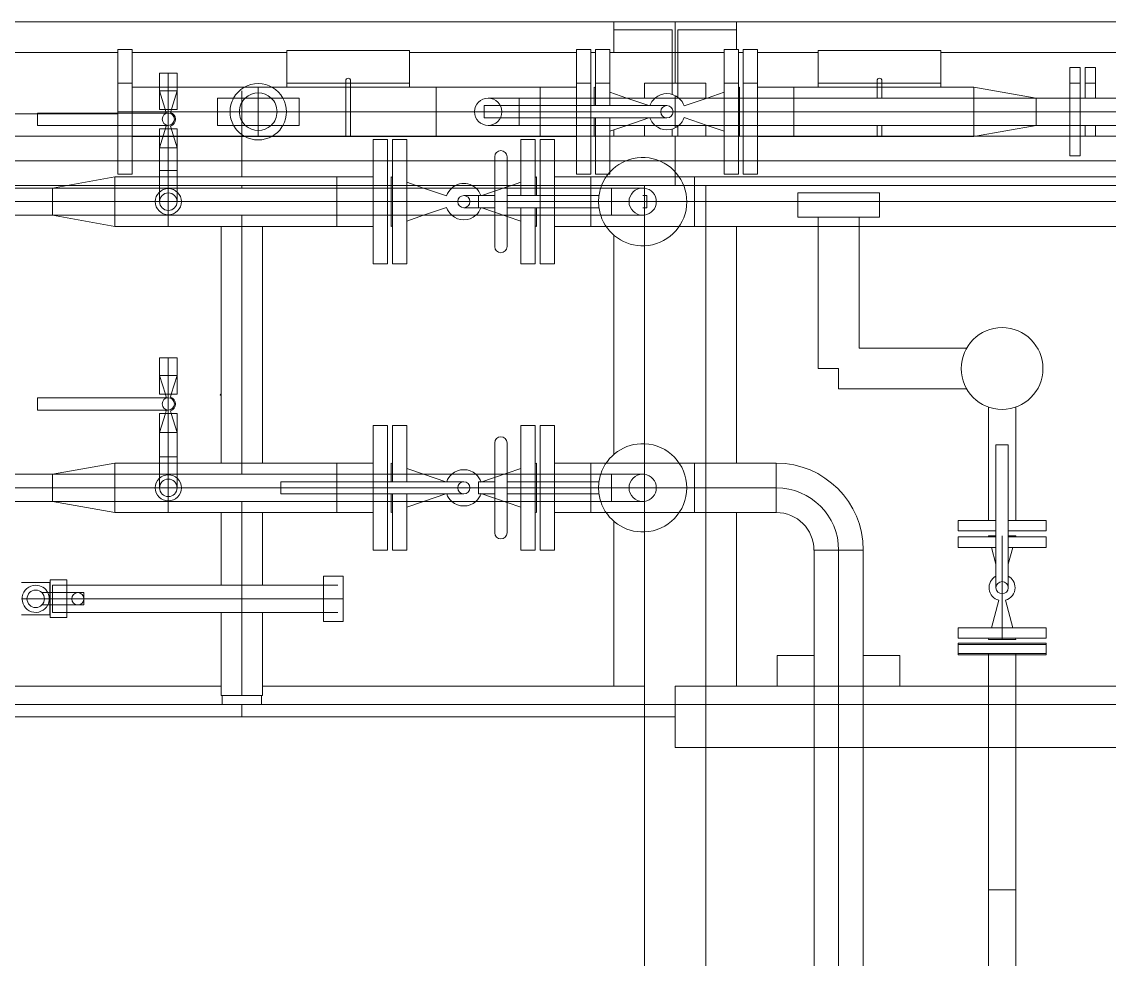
# Model space of a CAD drawing. Header units: inches. Extents: x -1128 to 651, y 96 to 845.
# Drawn here: x -1028.335 to -1027.134, y 728.717 to 729.751 of the extents above; entities that cross this region are included whole.
import ezdxf

# ---------------------------------------------------------------- set-up
doc = ezdxf.new("R2010")
doc.units = ezdxf.units.IN
doc.header["$MEASUREMENT"] = 0
doc.layers.add('EQUIPMENT LAYOUT-EMBED 1_DWG$0$Default', color=7, linetype='Continuous')
doc.layers.add('EQUIPMENT LAYOUT-EMBED 1_DWG$0$DwgTemplate', color=7, linetype='Continuous')
doc.layers.add('Layout', color=6, linetype='Continuous', lineweight=18)

# ---------------------------------------------------------------- blocks, each defined once
blk = doc.blocks.new('A$C55974CAD')
at = {"layer": 'EQUIPMENT LAYOUT-EMBED 1_DWG$0$Default', "color": 7, "lineweight": 0}
for p, q in [((56.0257, 3.546), (56.0257, 3.6539)), ((56.0257, 3.6539), (56.0385, 3.6539)), ((56.0272, 3.6), (56.0272, 3.6539)), ((56.04, 3.6539), (56.0385, 3.6539)), ((56.0385, 3.546), (56.0385, 3.6539)), ((56.04, 3.6), (56.04, 3.6539)), ((55.7385, 3.6167), (55.6, 3.6167)), ((55.7385, 3.5833), (55.7385, 3.6167)), ((55.7385, 3.6167), (55.8553, 3.6167)), ((55.8553, 3.6167), (55.9125, 3.6167)), ((55.9125, 3.6167), (55.9875, 3.6167)), ((55.9875, 3.6167), (56.0257, 3.6167)), ((56.0272, 3.6167), (56.0257, 3.6167)), ((56.0272, 3.546), (56.0272, 3.6)), ((56.04, 3.546), (56.04, 3.6)), ((55.7385, 3.5833), (55.6, 3.5833)), ((55.7385, 3.5833), (55.8553, 3.5833)), ((55.8553, 3.5833), (55.9125, 3.5833)), ((55.9125, 3.5833), (55.9875, 3.5833)), ((55.9875, 3.5833), (56.0257, 3.5833)), ((56.0272, 3.5833), (56.0257, 3.5833)), ((56.0257, 3.546), (56.0385, 3.546)), ((56.04, 3.546), (56.0385, 3.546))]:
    blk.add_line(p, q, dxfattribs=at)
at = {"layer": 'EQUIPMENT LAYOUT-EMBED 1_DWG$0$DwgTemplate', "color": 54, "lineweight": 0}
blk.add_line((56.8, 1.5), (56.8, 6.7), dxfattribs=at)
at = {"layer": 'EQUIPMENT LAYOUT-EMBED 1_DWG$0$DwgTemplate', "color": 1, "lineweight": 0}
for p, q in [((56.7625, 6.6158), (56.7625, 4.6819)), ((56.6875, 4.6819), (56.6875, 5.176)), ((55.9875, 5.1625), (55.9875, 4.5554)), ((56.7625, 4.6644), (56.7625, 4.475)), ((55.965, 4.554), (55.976, 4.554)), ((55.965, 4.506), (55.976, 4.506)), ((55.9875, 4.5046), (55.9875, 4.0375)), ((56.7625, 4.325), (56.7625, 4.1208)), ((56.7625, 4.1033), (56.7625, 4.0973)), ((55.9875, 4.075), (56.1892, 4.075)), ((56.2708, 4.075), (56.5392, 4.075)), ((56.6602, 4.075), (56.6679, 4.075)), ((56.7625, 4.0798), (56.7625, 3.9401)), ((56.7625, 4.075), (56.79, 4.075)), ((56.8, 4.075), (56.79, 4.075)), ((56.79, 4.075), (56.79, 4.0035)), ((54.375, 4.0375), (56.5998, 4.0375)), ((56.6602, 4.0375), (56.6733, 4.0375)), ((56.7067, 4.0375), (56.725, 4.0375)), ((56.725, 4.0375), (56.725, 3.9625)), ((55.9125, 4), (55.9875, 4)), ((55.9125, 4), (55.9125, 2.9821)), ((55.9875, 4), (55.9875, 2.9821)), ((56.6687, 4.0035), (56.6602, 4.0035)), ((56.6723, 3.9965), (56.6602, 3.9965)), ((56.79, 3.9965), (56.7077, 3.9965)), ((56.79, 4.0035), (56.7112, 4.0035)), ((56.79, 3.925), (56.79, 3.9965)), ((54.375, 3.9625), (56.5998, 3.9625)), ((56.6602, 3.9625), (56.6733, 3.9625)), ((56.7067, 3.9625), (56.725, 3.9625)), ((55.9875, 3.925), (56.1998, 3.925)), ((56.2602, 3.925), (56.5498, 3.925)), ((56.7662, 3.925), (56.79, 3.925)), ((56.79, 3.925), (56.8, 3.925)), ((56.7625, 3.9226), (56.7625, 3.9166)), ((56.7625, 3.8991), (56.7625, 3.825)), ((56.7625, 3.675), (56.7625, 3.027))]:
    blk.add_line(p, q, dxfattribs=at)
at = {"layer": 'EQUIPMENT LAYOUT-EMBED 1_DWG$0$DwgTemplate', "color": 7, "lineweight": 0}
for p, q in [((56.5998, 5.7738), (56.5998, 3.0155)), ((56.63, 3.0155), (56.63, 5.7738)), ((56.6602, 5.7738), (56.6602, 3.0155)), ((56.2133, 5.1625), (56.2133, 4.0778)), ((56.23, 4.0778), (56.23, 5.1625)), ((56.2467, 5.1625), (56.2467, 4.0778)), ((56.5633, 5.1625), (56.5633, 4.0778)), ((56.58, 4.0778), (56.58, 5.1625)), ((56.5967, 5.1625), (56.5967, 4.0778)), ((56.0745, 4.7648), (56.0745, 4.7997)), ((56.0943, 4.7997), (56.0943, 4.7929)), ((56.0943, 4.7929), (56.0943, 4.7648)), ((56.1141, 4.7648), (56.1141, 4.7997)), ((56.3251, 4.78), (56.3326, 4.78)), ((56.3251, 4.78), (56.3251, 4.62)), ((56.3326, 4.78), (56.3401, 4.78)), ((56.3401, 4.78), (56.3401, 4.62)), ((56.6733, 4.78), (56.6808, 4.78)), ((56.6733, 4.78), (56.6733, 4.6819)), ((56.6808, 4.78), (56.6875, 4.78)), ((56.6875, 4.78), (56.6883, 4.78)), ((56.6883, 4.78), (56.6883, 4.62)), ((56.0713, 4.7647), (56.0868, 4.7647)), ((56.0713, 4.7647), (56.0713, 4.7441)), ((56.0868, 4.7648), (56.0745, 4.7648)), ((56.0868, 4.7232), (56.0868, 4.7746)), ((56.0943, 4.7648), (56.0868, 4.7648)), ((56.0868, 4.7647), (56.0943, 4.7647)), ((56.0943, 4.7647), (56.0943, 4.7648)), ((56.1018, 4.7648), (56.0943, 4.7648)), ((56.0943, 4.7441), (56.0943, 4.7647)), ((56.0943, 4.7647), (56.1018, 4.7647)), ((56.1018, 4.7232), (56.1018, 4.7746)), ((56.1141, 4.7648), (56.1018, 4.7648)), ((56.1018, 4.7647), (56.1173, 4.7647)), ((56.1173, 4.7647), (56.1173, 4.7441)), ((56.0776, 4.7616), (56.111, 4.7616)), ((56.0776, 4.7441), (56.0776, 4.7616)), ((56.0943, 4.7616), (56.0943, 4.7232)), ((56.111, 4.7441), (56.111, 4.7616)), ((56.1998, 4.6855), (56.2133, 4.7617)), ((56.2133, 4.7617), (56.23, 4.7617)), ((56.23, 4.7617), (56.2133, 4.7617)), ((56.23, 4.7617), (56.2467, 4.7617)), ((56.2467, 4.7617), (56.23, 4.7617)), ((56.2467, 4.7617), (56.2602, 4.6855)), ((56.5498, 4.6855), (56.5633, 4.7617)), ((56.58, 4.7617), (56.5633, 4.7617)), ((56.5633, 4.7617), (56.58, 4.7617)), ((56.5967, 4.7617), (56.58, 4.7617)), ((56.58, 4.7617), (56.5967, 4.7617)), ((56.5967, 4.7617), (56.5998, 4.7439)), ((56.0713, 4.7441), (56.0868, 4.7441)), ((56.0776, 4.43), (56.0776, 4.7441)), ((56.0868, 4.7441), (56.0943, 4.7441)), ((56.0943, 4.7441), (56.1018, 4.7441)), ((56.1018, 4.7441), (56.1173, 4.7441)), ((56.111, 4.43), (56.111, 4.7441)), ((56.5998, 4.7439), (56.6102, 4.6855)), ((56.0943, 4.7232), (56.0868, 4.7232)), ((56.1018, 4.7232), (56.0943, 4.7232)), ((56.0943, 4.7232), (56.0943, 4.43)), ((56.1998, 4.6855), (56.2133, 4.6855)), ((56.2133, 4.6855), (56.1998, 4.6855)), ((56.1998, 4.6855), (56.1998, 4.62)), ((56.2133, 4.6855), (56.23, 4.6855)), ((56.2467, 4.6855), (56.2133, 4.6855)), ((56.23, 4.6855), (56.2467, 4.6855)), ((56.2467, 4.6855), (56.2602, 4.6855)), ((56.2602, 4.6855), (56.2467, 4.6855)), ((56.2602, 4.6855), (56.2602, 4.62)), ((56.5498, 4.6855), (56.5633, 4.6855)), ((56.5498, 4.6855), (56.5633, 4.6855)), ((56.5498, 4.62), (56.5498, 4.6855)), ((56.5633, 4.6855), (56.58, 4.6855)), ((56.5633, 4.6855), (56.5967, 4.6855)), ((56.58, 4.6855), (56.5967, 4.6855)), ((56.5967, 4.6855), (56.5998, 4.6855)), ((56.5967, 4.6855), (56.5998, 4.6855)), ((56.5998, 4.6855), (56.6102, 4.6855)), ((56.5998, 4.6855), (56.6102, 4.6855)), ((56.6102, 4.62), (56.6102, 4.6855)), ((56.6602, 4.6819), (56.6138, 4.6819)), ((56.6138, 4.6644), (56.6138, 4.6819)), ((56.69, 4.6819), (56.6602, 4.6819)), ((56.6733, 4.6819), (56.6733, 4.62)), ((56.69, 4.6819), (56.69, 4.62)), ((56.7662, 4.6819), (56.69, 4.6819)), ((56.7662, 4.6644), (56.7662, 4.6819)), ((56.6602, 4.6644), (56.6138, 4.6644)), ((56.6598, 4.62), (56.6598, 4.6644)), ((56.69, 4.6644), (56.6602, 4.6644)), ((56.7662, 4.6644), (56.69, 4.6644)), ((56.7202, 4.62), (56.7202, 4.6644)), ((56.2602, 4.6306), (56.23, 4.6306)), ((56.2681, 4.6306), (56.2602, 4.6306)), ((56.2681, 4.6306), (56.2681, 4.62)), ((56.2681, 4.6093), (56.2681, 4.6306)), ((56.3208, 4.6306), (56.2681, 4.6306)), ((56.2978, 4.6306), (56.2978, 4.6093)), ((56.3208, 4.6236), (56.2978, 4.6306)), ((56.3208, 4.6093), (56.3208, 4.6306)), ((56.3444, 4.6236), (56.3674, 4.6306)), ((56.3444, 4.6306), (56.3444, 4.62)), ((56.3889, 4.6306), (56.3444, 4.6306)), ((56.3674, 4.62), (56.3674, 4.6306)), ((56.3889, 4.6306), (56.3889, 4.62)), ((56.6181, 4.6306), (56.58, 4.6306)), ((56.6181, 4.6306), (56.6181, 4.62)), ((56.6181, 4.6093), (56.6181, 4.6306)), ((56.669, 4.6306), (56.6181, 4.6306)), ((56.646, 4.6306), (56.646, 4.6093)), ((56.6725, 4.6225), (56.646, 4.6306)), ((56.669, 4.6093), (56.669, 4.6306)), ((56.6891, 4.6225), (56.7156, 4.6306)), ((56.6926, 4.6306), (56.6926, 4.62)), ((56.7371, 4.6306), (56.6926, 4.6306)), ((56.7156, 4.62), (56.7156, 4.6306)), ((56.7371, 4.6306), (56.7371, 4.62)), ((56.2133, 4.62), (56.1998, 4.62)), ((56.2133, 4.62), (56.1998, 4.62)), ((56.1998, 4.62), (56.1998, 4.4138)), ((56.2467, 4.62), (56.2133, 4.62)), ((56.2467, 4.62), (56.2133, 4.62)), ((56.23, 4.62), (56.2602, 4.62)), ((56.2602, 4.62), (56.2467, 4.62)), ((56.2602, 4.62), (56.2467, 4.62)), ((56.2602, 4.62), (56.2681, 4.62)), ((56.2602, 4.62), (56.2602, 4.4138)), ((56.2681, 4.62), (56.2681, 4.62)), ((56.2681, 4.62), (56.2681, 4.62)), ((56.2681, 4.62), (56.2681, 4.6093)), ((56.2681, 4.62), (56.2978, 4.62)), ((56.2978, 4.62), (56.3208, 4.62)), ((56.3243, 4.6225), (56.3208, 4.6236)), ((56.3208, 4.62), (56.3444, 4.62)), ((56.3243, 4.6174), (56.3208, 4.6164)), ((56.3409, 4.6225), (56.3444, 4.6236)), ((56.3409, 4.6174), (56.3444, 4.6164)), ((56.3674, 4.62), (56.3444, 4.62)), ((56.3444, 4.62), (56.3444, 4.62)), ((56.3444, 4.62), (56.3444, 4.62)), ((56.3444, 4.62), (56.3444, 4.6093)), ((56.3674, 4.6093), (56.3674, 4.62)), ((56.3889, 4.62), (56.3674, 4.62)), ((56.3889, 4.62), (56.3889, 4.6093)), ((56.5498, 4.62), (56.6102, 4.62)), ((56.5498, 4.4138), (56.5498, 4.62)), ((56.58, 4.62), (56.6181, 4.62)), ((56.6102, 4.4138), (56.6102, 4.62)), ((56.6181, 4.62), (56.6181, 4.62)), ((56.6181, 4.62), (56.6181, 4.62)), ((56.6181, 4.62), (56.6181, 4.6093)), ((56.6181, 4.62), (56.6598, 4.62)), ((56.6725, 4.6174), (56.646, 4.6093)), ((56.6602, 4.62), (56.6598, 4.62)), ((56.6598, 4.62), (56.6598, 4.51)), ((56.6602, 4.62), (56.6598, 4.62)), ((56.7202, 4.62), (56.6602, 4.62)), ((56.69, 4.62), (56.6602, 4.62)), ((56.6891, 4.6174), (56.7156, 4.6093)), ((56.69, 4.56), (56.69, 4.62)), ((56.7202, 4.62), (56.69, 4.62)), ((56.6926, 4.62), (56.6926, 4.6093)), ((56.7156, 4.6093), (56.7156, 4.62)), ((56.7202, 4.62), (56.7202, 4.5267)), ((56.7371, 4.62), (56.7202, 4.62)), ((56.7371, 4.62), (56.7371, 4.6093)), ((56.23, 4.6093), (56.2602, 4.6093)), ((56.2602, 4.6093), (56.2681, 4.6093)), ((56.3208, 4.6093), (56.2681, 4.6093)), ((56.3208, 4.6164), (56.2978, 4.6093)), ((56.3444, 4.6164), (56.3674, 4.6093)), ((56.3889, 4.6093), (56.3444, 4.6093)), ((56.58, 4.6093), (56.6181, 4.6093)), ((56.669, 4.6093), (56.6181, 4.6093)), ((56.7371, 4.6093), (56.6926, 4.6093)), ((56.69, 4.51), (56.69, 4.56)), ((56.7202, 4.5267), (56.7202, 4.51)), ((56.7202, 4.51), (56.6598, 4.51)), ((56.6598, 4.51), (56.6598, 4.2923)), ((56.69, 4.51), (56.69, 4.51)), ((56.69, 4.51), (56.69, 4.51)), ((56.69, 4.46), (56.69, 4.51)), ((56.7202, 4.51), (56.7202, 4.4933)), ((56.7202, 4.4933), (56.7202, 4.403)), ((56.2225, 4.4823), (56.23, 4.4823)), ((56.2225, 4.4823), (56.2225, 4.2585)), ((56.23, 4.4823), (56.2375, 4.4823)), ((56.2375, 4.4823), (56.2375, 4.2585)), ((56.69, 4.403), (56.69, 4.46)), ((56.0943, 4.43), (56.0665, 4.43)), ((56.0665, 4.4062), (56.0665, 4.43)), ((56.0776, 4.4126), (56.0776, 4.43)), ((56.0943, 4.43), (56.0943, 4.4126)), ((56.0943, 4.43), (56.0943, 4.4126)), ((56.1221, 4.43), (56.0943, 4.43)), ((56.111, 4.4126), (56.111, 4.43)), ((56.1221, 4.4062), (56.1221, 4.43)), ((56.0943, 4.4062), (56.0665, 4.4062)), ((56.0943, 4.4126), (56.0943, 4.4062)), ((56.1221, 4.4062), (56.0943, 4.4062)), ((56.1998, 4.4138), (56.2133, 4.4138)), ((56.1998, 4.4138), (56.1998, 4.3694)), ((56.2133, 4.4138), (56.1998, 4.4138)), ((56.2133, 4.4138), (56.23, 4.4138)), ((56.2467, 4.4138), (56.2133, 4.4138)), ((56.23, 4.4138), (56.2467, 4.4138)), ((56.2467, 4.4138), (56.2602, 4.4138)), ((56.2602, 4.4138), (56.2467, 4.4138)), ((56.2602, 4.4138), (56.2602, 4.3694)), ((56.5498, 4.4138), (56.5633, 4.4138)), ((56.5498, 4.4138), (56.5498, 4.3694)), ((56.5498, 4.4138), (56.5633, 4.4138)), ((56.5633, 4.4138), (56.58, 4.4138)), ((56.5633, 4.4138), (56.5967, 4.4138)), ((56.58, 4.4138), (56.5967, 4.4138)), ((56.5967, 4.4138), (56.5998, 4.4138)), ((56.5967, 4.4138), (56.5998, 4.4138)), ((56.5998, 4.4138), (56.6102, 4.4138)), ((56.5998, 4.4138), (56.6102, 4.4138)), ((56.6102, 4.4138), (56.6102, 4.3694)), ((56.69, 4.397), (56.69, 4.403)), ((56.69, 4.2923), (56.69, 4.397)), ((56.7202, 4.403), (56.7202, 4.397)), ((56.7202, 4.397), (56.7202, 4.2923)), ((56.1538, 4.3694), (56.2133, 4.3694)), ((56.1538, 4.3694), (56.1538, 4.3518)), ((56.2133, 4.3694), (56.23, 4.3694)), ((56.23, 4.3694), (56.2467, 4.3694)), ((56.2467, 4.3694), (56.3062, 4.3694)), ((56.3062, 4.3694), (56.3062, 4.3518)), ((56.5038, 4.3694), (56.5633, 4.3694)), ((56.5038, 4.3694), (56.5038, 4.3518)), ((56.5633, 4.3694), (56.58, 4.3694)), ((56.58, 4.3694), (56.5967, 4.3694)), ((56.5967, 4.3694), (56.5998, 4.3694)), ((56.5998, 4.3694), (56.6562, 4.3694)), ((56.6562, 4.3694), (56.6562, 4.3518)), ((56.1538, 4.3518), (56.2133, 4.3518)), ((56.2133, 4.3518), (56.23, 4.3518)), ((56.23, 4.3518), (56.2467, 4.3518)), ((56.2467, 4.3518), (56.3062, 4.3518)), ((56.5038, 4.3518), (56.5633, 4.3518)), ((56.5633, 4.3518), (56.58, 4.3518)), ((56.58, 4.3518), (56.5967, 4.3518)), ((56.5967, 4.3518), (56.5998, 4.3518)), ((56.5998, 4.3518), (56.6562, 4.3518)), ((56.2133, 4.3459), (56.1538, 4.3459)), ((56.1538, 4.3284), (56.1538, 4.3459)), ((56.2133, 4.3474), (56.1998, 4.3474)), ((56.2004, 4.3459), (56.1998, 4.3474)), ((56.2225, 4.3474), (56.2133, 4.3474)), ((56.2225, 4.3459), (56.2133, 4.3459)), ((56.2467, 4.3474), (56.2375, 4.3474)), ((56.2467, 4.3459), (56.2375, 4.3459)), ((56.2602, 4.3474), (56.2467, 4.3474)), ((56.3062, 4.3459), (56.2467, 4.3459)), ((56.2596, 4.3459), (56.2602, 4.3474)), ((56.3062, 4.3284), (56.3062, 4.3459)), ((56.5633, 4.3459), (56.5038, 4.3459)), ((56.5038, 4.3284), (56.5038, 4.3459)), ((56.5633, 4.3474), (56.5498, 4.3474)), ((56.5504, 4.3459), (56.5498, 4.3474)), ((56.5967, 4.3474), (56.5633, 4.3474)), ((56.58, 4.3459), (56.5633, 4.3459)), ((56.5967, 4.3459), (56.58, 4.3459)), ((56.5998, 4.3474), (56.5967, 4.3474)), ((56.5998, 4.3459), (56.5967, 4.3459)), ((56.6102, 4.3474), (56.5998, 4.3474)), ((56.6562, 4.3459), (56.5998, 4.3459)), ((56.6096, 4.3459), (56.6102, 4.3474)), ((56.6562, 4.3284), (56.6562, 4.3459)), ((56.2133, 4.3284), (56.1538, 4.3284)), ((56.2133, 4.3077), (56.2063, 4.3284)), ((56.2225, 4.3284), (56.2133, 4.3284)), ((56.2467, 4.3284), (56.2375, 4.3284)), ((56.3062, 4.3284), (56.2467, 4.3284)), ((56.2467, 4.3077), (56.2537, 4.3284)), ((56.5633, 4.3284), (56.5038, 4.3284)), ((56.5633, 4.3077), (56.5563, 4.3284)), ((56.58, 4.3284), (56.5633, 4.3284)), ((56.5967, 4.3284), (56.58, 4.3284)), ((56.5998, 4.3284), (56.5967, 4.3284)), ((56.6562, 4.3284), (56.5998, 4.3284)), ((56.5998, 4.317), (56.6037, 4.3284)), ((56.5967, 4.3077), (56.5998, 4.317)), ((56.2225, 4.2806), (56.2133, 4.3077)), ((56.2375, 4.2806), (56.2467, 4.3077)), ((56.5729, 4.2795), (56.5633, 4.3077)), ((56.5871, 4.2795), (56.5967, 4.3077)), ((56.6598, 4.2923), (56.6602, 4.2923)), ((56.6598, 4.2923), (56.6598, 4.1653)), ((56.6602, 4.2923), (56.6598, 4.2923)), ((56.6602, 4.2923), (56.69, 4.2923)), ((56.7202, 4.2923), (56.6602, 4.2923)), ((56.69, 4.2923), (56.69, 4.2923)), ((56.69, 4.2455), (56.69, 4.2923)), ((56.69, 4.2923), (56.69, 4.2923)), ((56.69, 4.2923), (56.7202, 4.2923)), ((56.7202, 4.2923), (56.7202, 4.1653)), ((56.5725, 4.2407), (56.5725, 4.2585)), ((56.5875, 4.2407), (56.5875, 4.2585)), ((56.69, 4.2288), (56.69, 4.2455)), ((56.2229, 4.2375), (56.212, 4.2056)), ((56.2225, 4.2407), (56.23, 4.2407)), ((56.2225, 4.2407), (56.2225, 4.2206)), ((56.23, 4.2407), (56.2375, 4.2407)), ((56.2371, 4.2375), (56.248, 4.2056)), ((56.2375, 4.2407), (56.2375, 4.2206)), ((56.5725, 4.2364), (56.562, 4.2056)), ((56.5725, 4.2407), (56.58, 4.2407)), ((56.5725, 4.2407), (56.5725, 4.2206)), ((56.58, 4.2407), (56.5875, 4.2407)), ((56.5875, 4.2407), (56.5875, 4.2206)), ((56.5875, 4.2364), (56.598, 4.2056)), ((56.6825, 4.2338), (56.69, 4.2338)), ((56.6825, 4.2338), (56.6825, 4.01)), ((56.69, 4.2338), (56.6975, 4.2338)), ((56.6975, 4.2338), (56.6975, 4.01)), ((56.175, 4.2206), (56.2133, 4.2206)), ((56.2133, 4.2206), (56.2467, 4.2206)), ((56.2467, 4.2206), (56.285, 4.2206)), ((56.525, 4.2206), (56.5633, 4.2206)), ((56.5633, 4.2206), (56.5967, 4.2206)), ((56.5967, 4.2206), (56.5998, 4.2206)), ((56.5998, 4.2206), (56.635, 4.2206)), ((56.6733, 4.1907), (56.6733, 4.2288)), ((56.69, 4.1907), (56.69, 4.2288)), ((56.7067, 4.2288), (56.7067, 4.1907)), ((56.2133, 4.2056), (56.175, 4.2056)), ((56.212, 4.2056), (56.2063, 4.1886)), ((56.2467, 4.2056), (56.2133, 4.2056)), ((56.2225, 4.2056), (56.2225, 4.0931)), ((56.2375, 4.2056), (56.2375, 4.0931)), ((56.285, 4.2056), (56.2467, 4.2056)), ((56.248, 4.2056), (56.2537, 4.1886)), ((56.5633, 4.2056), (56.525, 4.2056)), ((56.562, 4.2056), (56.5563, 4.1886)), ((56.5967, 4.2056), (56.5633, 4.2056)), ((56.5725, 4.2056), (56.5725, 4.0931)), ((56.5875, 4.2056), (56.5875, 4.0931)), ((56.5998, 4.2056), (56.5967, 4.2056)), ((56.598, 4.2056), (56.5998, 4.2)), ((56.635, 4.2056), (56.5998, 4.2056)), ((56.5998, 4.2), (56.6037, 4.1886)), ((56.1538, 4.1886), (56.2133, 4.1886)), ((56.1538, 4.1886), (56.1538, 4.1711)), ((56.2133, 4.1886), (56.23, 4.1886)), ((56.23, 4.1886), (56.2467, 4.1886)), ((56.2467, 4.1886), (56.3062, 4.1886)), ((56.3062, 4.1886), (56.3062, 4.1711)), ((56.5038, 4.1886), (56.5633, 4.1886)), ((56.5038, 4.1886), (56.5038, 4.1711)), ((56.5633, 4.1886), (56.5725, 4.1886)), ((56.5875, 4.1886), (56.5967, 4.1886)), ((56.5967, 4.1886), (56.5998, 4.1886)), ((56.5998, 4.1886), (56.6562, 4.1886)), ((56.6562, 4.1886), (56.6562, 4.1711)), ((56.6733, 4.1907), (56.7067, 4.1907)), ((56.7067, 4.1907), (56.6733, 4.1907)), ((56.6733, 4.1907), (56.6733, 2.5298)), ((56.69, 4.1907), (56.69, 4.1907)), ((56.69, 4.1907), (56.69, 4.1907)), ((56.69, 2.5298), (56.69, 4.1907)), ((56.7067, 4.1907), (56.7067, 2.5298)), ((56.1538, 4.1711), (56.2133, 4.1711)), ((56.2133, 4.1651), (56.1538, 4.1651)), ((56.1538, 4.1476), (56.1538, 4.1651)), ((56.2004, 4.1711), (56.1998, 4.1696)), ((56.1998, 4.1696), (56.2133, 4.1696)), ((56.2133, 4.1711), (56.23, 4.1711)), ((56.2133, 4.1696), (56.2467, 4.1696)), ((56.23, 4.1651), (56.2133, 4.1651)), ((56.23, 4.1711), (56.2467, 4.1711)), ((56.2467, 4.1651), (56.23, 4.1651)), ((56.2467, 4.1711), (56.3062, 4.1711)), ((56.2467, 4.1696), (56.2602, 4.1696)), ((56.3062, 4.1651), (56.2467, 4.1651)), ((56.2596, 4.1711), (56.2602, 4.1696)), ((56.3062, 4.1476), (56.3062, 4.1651)), ((56.5038, 4.1711), (56.5633, 4.1711)), ((56.5633, 4.1651), (56.5038, 4.1651)), ((56.5038, 4.1476), (56.5038, 4.1651)), ((56.5504, 4.1711), (56.5498, 4.1696)), ((56.5498, 4.1696), (56.5633, 4.1696)), ((56.5633, 4.1711), (56.5725, 4.1711)), ((56.5633, 4.1696), (56.5725, 4.1696)), ((56.58, 4.1651), (56.5633, 4.1651)), ((56.5967, 4.1651), (56.58, 4.1651)), ((56.5875, 4.1711), (56.5967, 4.1711)), ((56.5875, 4.1696), (56.5967, 4.1696)), ((56.5967, 4.1711), (56.5998, 4.1711)), ((56.5967, 4.1696), (56.5998, 4.1696)), ((56.5998, 4.1651), (56.5967, 4.1651)), ((56.5998, 4.1711), (56.6562, 4.1711)), ((56.5998, 4.1696), (56.6102, 4.1696)), ((56.6562, 4.1651), (56.5998, 4.1651)), ((56.6096, 4.1711), (56.6102, 4.1696)), ((56.6562, 4.1476), (56.6562, 4.1651)), ((56.6598, 4.1653), (56.6602, 4.1653)), ((56.6598, 4.1653), (56.6602, 4.1653)), ((56.6598, 4.1653), (56.6598, 4.1208)), ((56.6602, 4.1653), (56.6733, 4.1653)), ((56.6602, 4.1653), (56.6733, 4.1653)), ((56.6733, 4.1653), (56.69, 4.1653)), ((56.6733, 4.1653), (56.69, 4.1653)), ((56.69, 4.1653), (56.7067, 4.1653)), ((56.69, 4.1653), (56.7067, 4.1653)), ((56.7067, 4.1653), (56.7202, 4.1653)), ((56.7067, 4.1653), (56.7202, 4.1653)), ((56.7202, 4.1653), (56.7202, 4.1208)), ((56.2133, 4.1476), (56.1538, 4.1476)), ((56.1998, 4.1032), (56.1998, 4.1476)), ((56.23, 4.1476), (56.2133, 4.1476)), ((56.2467, 4.1476), (56.23, 4.1476)), ((56.3062, 4.1476), (56.2467, 4.1476)), ((56.2602, 4.1032), (56.2602, 4.1476)), ((56.5633, 4.1476), (56.5038, 4.1476)), ((56.5498, 4.1032), (56.5498, 4.1476)), ((56.58, 4.1476), (56.5633, 4.1476)), ((56.5967, 4.1476), (56.58, 4.1476)), ((56.5998, 4.1476), (56.5967, 4.1476)), ((56.6562, 4.1476), (56.5998, 4.1476)), ((56.6102, 4.1032), (56.6102, 4.1476)), ((56.6138, 4.1208), (56.6602, 4.1208)), ((56.6138, 4.1208), (56.6138, 4.1033)), ((56.6602, 4.1208), (56.6733, 4.1208)), ((56.6733, 4.1208), (56.69, 4.1208)), ((56.69, 4.1208), (56.7067, 4.1208)), ((56.7067, 4.1208), (56.7662, 4.1208)), ((56.7662, 4.1208), (56.7662, 4.1033)), ((56.1998, 4.1032), (56.2133, 4.1032)), ((56.1998, 4.1032), (56.1998, 4.0844)), ((56.2133, 4.1032), (56.1998, 4.1032)), ((56.2133, 4.1032), (56.23, 4.1032)), ((56.23, 4.1032), (56.2133, 4.1032)), ((56.23, 4.1032), (56.2467, 4.1032)), ((56.2467, 4.1032), (56.23, 4.1032)), ((56.2467, 4.1032), (56.2602, 4.1032)), ((56.2602, 4.1032), (56.2467, 4.1032)), ((56.2602, 4.1032), (56.2602, 4.0844)), ((56.5633, 4.1032), (56.5498, 4.1032)), ((56.5633, 4.1032), (56.5498, 4.1032)), ((56.5498, 4.0844), (56.5498, 4.1032)), ((56.58, 4.1032), (56.5633, 4.1032)), ((56.58, 4.1032), (56.5633, 4.1032)), ((56.5967, 4.1032), (56.58, 4.1032)), ((56.5967, 4.1032), (56.58, 4.1032)), ((56.5998, 4.1032), (56.5967, 4.1032)), ((56.5998, 4.1032), (56.5967, 4.1032)), ((56.6102, 4.1032), (56.5998, 4.1032)), ((56.6102, 4.1032), (56.5998, 4.1032)), ((56.6102, 3.9762), (56.6102, 4.1032)), ((56.6138, 4.1033), (56.6602, 4.1033)), ((56.6602, 4.0989), (56.6598, 4.0989)), ((56.6602, 4.0979), (56.6598, 4.0989)), ((56.6602, 4.1033), (56.6733, 4.1033)), ((56.6733, 4.0989), (56.6602, 4.0989)), ((56.6604, 4.0973), (56.6602, 4.0979)), ((56.6733, 4.1033), (56.69, 4.1033)), ((56.6825, 4.0989), (56.6733, 4.0989)), ((56.69, 4.1033), (56.7067, 4.1033)), ((56.7067, 4.0989), (56.6975, 4.0989)), ((56.7067, 4.1033), (56.7662, 4.1033)), ((56.7202, 4.0989), (56.7067, 4.0989)), ((56.7196, 4.0973), (56.7202, 4.0989)), ((56.1998, 4.0844), (56.1998, 3.9762)), ((56.2602, 4.0844), (56.2602, 3.9762)), ((56.5498, 3.9762), (56.5498, 4.0844)), ((56.6602, 4.0973), (56.6138, 4.0973)), ((56.6138, 4.0798), (56.6138, 4.0973)), ((56.6733, 4.0973), (56.6602, 4.0973)), ((56.6825, 4.0973), (56.6733, 4.0973)), ((56.7067, 4.0973), (56.6975, 4.0973)), ((56.7662, 4.0973), (56.7067, 4.0973)), ((56.7662, 4.0798), (56.7662, 4.0973)), ((56.2133, 4.0778), (56.2467, 4.0778)), ((56.2133, 4.0397), (56.2133, 4.0778)), ((56.2467, 4.0778), (56.2133, 4.0778)), ((56.23, 4.0778), (56.23, 4.0778)), ((56.23, 4.0778), (56.23, 4.0778)), ((56.23, 4.0397), (56.23, 4.0778)), ((56.2467, 4.0778), (56.2467, 4.0397)), ((56.5967, 4.0778), (56.5633, 4.0778)), ((56.5633, 4.0778), (56.5967, 4.0778)), ((56.5633, 4.0397), (56.5633, 4.0778)), ((56.58, 4.0778), (56.58, 4.0778)), ((56.58, 4.0778), (56.58, 4.0778)), ((56.58, 4.0397), (56.58, 4.0778)), ((56.5967, 4.0778), (56.5967, 4.0397)), ((56.6602, 4.0798), (56.6138, 4.0798)), ((56.6733, 4.0798), (56.6602, 4.0798)), ((56.6733, 4.0592), (56.6663, 4.0798)), ((56.6825, 4.0798), (56.6733, 4.0798)), ((56.7067, 4.0798), (56.6975, 4.0798)), ((56.7662, 4.0798), (56.7067, 4.0798)), ((56.7067, 4.0592), (56.7137, 4.0798)), ((56.6825, 4.0321), (56.6733, 4.0592)), ((56.6975, 4.0321), (56.7067, 4.0592)), ((55.965, 3.6167), (55.965, 4.0375)), ((56.23, 3.9762), (56.23, 4.0397)), ((56.5725, 4.0346), (56.5725, 4.0397)), ((56.58, 4.0346), (56.5725, 4.0346)), ((56.58, 4.0397), (56.58, 3.9762)), ((56.5875, 4.0346), (56.58, 4.0346)), ((56.5875, 4.0346), (56.5875, 4.0397)), ((56.6829, 3.9889), (56.6733, 3.9608)), ((56.6971, 3.9889), (56.7067, 3.9608)), ((56.1998, 3.9762), (56.23, 3.9762)), ((56.2602, 3.9762), (56.1998, 3.9762)), ((56.1998, 3.9762), (56.1998, 3.9625)), ((56.23, 3.9762), (56.23, 3.9762)), ((56.23, 3.9762), (56.2602, 3.9762)), ((56.23, 3.9625), (56.23, 3.9762)), ((56.2602, 3.9762), (56.2602, 3.9625)), ((56.5498, 3.9762), (56.6102, 3.9762)), ((56.5498, 3.9625), (56.5498, 3.9762)), ((56.58, 3.9762), (56.5498, 3.9762)), ((56.58, 3.9762), (56.58, 3.9625)), ((56.58, 3.9762), (56.58, 3.9762)), ((56.58, 3.9762), (56.58, 3.9762)), ((56.6102, 3.9762), (56.58, 3.9762)), ((56.6102, 2.8885), (56.6102, 3.9762)), ((56.1998, 3.9625), (56.1998, 3.8762)), ((56.23, 3.8762), (56.23, 3.9625)), ((56.2602, 3.9625), (56.2602, 3.8762)), ((56.5498, 3.825), (56.5498, 3.9625)), ((56.58, 3.9625), (56.58, 3.85)), ((56.6733, 3.9608), (56.6663, 3.9401)), ((56.7067, 3.9608), (56.7137, 3.9401)), ((56.6138, 3.9401), (56.6602, 3.9401)), ((56.6138, 3.9401), (56.6138, 3.9226)), ((56.6602, 3.9401), (56.6733, 3.9401)), ((56.6733, 3.9401), (56.69, 3.9401)), ((56.69, 3.9401), (56.7067, 3.9401)), ((56.7067, 3.9401), (56.7662, 3.9401)), ((56.7662, 3.9401), (56.7662, 3.9226)), ((56.6138, 3.9226), (56.6602, 3.9226)), ((56.6602, 3.9166), (56.6138, 3.9166)), ((56.6138, 3.8991), (56.6138, 3.9166)), ((56.6602, 3.922), (56.6598, 3.9211)), ((56.6598, 3.9211), (56.6602, 3.9211)), ((56.6602, 3.9226), (56.6733, 3.9226)), ((56.6604, 3.9226), (56.6602, 3.922)), ((56.6602, 3.9211), (56.6733, 3.9211)), ((56.6733, 3.9166), (56.6602, 3.9166)), ((56.6733, 3.9226), (56.69, 3.9226)), ((56.6733, 3.9211), (56.7067, 3.9211)), ((56.69, 3.9166), (56.6733, 3.9166)), ((56.69, 3.9226), (56.7067, 3.9226)), ((56.7067, 3.9166), (56.69, 3.9166)), ((56.7067, 3.9226), (56.7662, 3.9226)), ((56.7067, 3.9211), (56.7202, 3.9211)), ((56.7662, 3.9166), (56.7067, 3.9166)), ((56.7196, 3.9226), (56.7202, 3.9211)), ((56.7662, 3.8991), (56.7662, 3.9166)), ((56.6602, 3.8991), (56.6138, 3.8991)), ((56.6598, 3.8546), (56.6598, 3.8991)), ((56.6733, 3.8991), (56.6602, 3.8991)), ((56.69, 3.8991), (56.6733, 3.8991)), ((56.7067, 3.8991), (56.69, 3.8991)), ((56.7662, 3.8991), (56.7067, 3.8991)), ((56.7202, 3.8546), (56.7202, 3.8991)), ((56.2602, 3.8762), (56.1998, 3.8762)), ((56.2602, 3.8762), (56.1998, 3.8762)), ((56.23, 3.8762), (56.23, 3.8762)), ((56.23, 3.8762), (56.23, 3.8762)), ((56.58, 3.85), (56.58, 3.75)), ((56.6602, 3.8546), (56.6598, 3.8546)), ((56.6598, 3.8546), (56.6598, 3.6345)), ((56.6602, 3.8546), (56.6598, 3.8546)), ((56.6733, 3.8546), (56.6602, 3.8546)), ((56.6733, 3.8546), (56.6602, 3.8546)), ((56.7067, 3.8546), (56.6733, 3.8546)), ((56.69, 3.8546), (56.6733, 3.8546)), ((56.7067, 3.8546), (56.69, 3.8546)), ((56.7202, 3.8546), (56.7067, 3.8546)), ((56.7202, 3.8546), (56.7067, 3.8546)), ((56.7202, 3.8546), (56.7202, 3.753)), ((55.5762, 3.8301), (55.9875, 3.8301)), ((55.9875, 3.8301), (56.1538, 3.8301)), ((56.1538, 3.7698), (56.1538, 3.8301)), ((56.1538, 3.8301), (56.1538, 3.7698)), ((56.5498, 3.775), (56.5498, 3.825)), ((55.9875, 3.8), (55.5762, 3.8)), ((56.1538, 3.8), (55.9875, 3.8)), ((56.1538, 3.8), (56.1538, 3.8)), ((56.1538, 3.8), (56.1538, 3.8)), ((55.5762, 3.7698), (55.9875, 3.7698)), ((55.9875, 3.7698), (56.1538, 3.7698)), ((56.5498, 3.127), (56.5498, 3.775)), ((56.7202, 3.753), (56.7202, 3.747)), ((56.58, 3.75), (56.58, 3.152)), ((56.7202, 3.747), (56.7202, 3.6345)), ((56.0272, 3.6), (56.0272, 3.6539)), ((56.046, 3.6539), (56.046, 3.6)), ((56.0587, 3.6539), (56.046, 3.6539)), ((56.0587, 3.6539), (56.0587, 3.6)), ((56.1572, 3.6075), (56.1572, 3.6539)), ((56.1572, 3.6539), (56.1699, 3.6539)), ((56.1699, 3.6075), (56.1699, 3.6539)), ((56.6602, 3.6345), (56.6598, 3.6345)), ((56.6602, 3.6345), (56.6598, 3.6345)), ((56.6602, 3.6326), (56.6598, 3.6345)), ((56.6733, 3.6345), (56.6602, 3.6345)), ((56.6733, 3.6345), (56.6602, 3.6345)), ((56.6733, 3.5583), (56.6602, 3.6326)), ((56.7067, 3.6345), (56.6733, 3.6345)), ((56.69, 3.6345), (56.6733, 3.6345)), ((56.7067, 3.6345), (56.69, 3.6345)), ((56.7202, 3.6345), (56.7067, 3.6345)), ((56.7202, 3.6345), (56.7067, 3.6345)), ((56.7202, 3.6345), (56.7067, 3.5583)), ((55.7385, 3.6167), (55.6, 3.6167)), ((55.7385, 3.5833), (55.7385, 3.6167)), ((55.7385, 3.6167), (55.8553, 3.6167)), ((55.9125, 3.6167), (55.9875, 3.6167)), ((55.965, 3.5833), (55.965, 3.6167)), ((56.0272, 3.6167), (56.0257, 3.6167)), ((56.0444, 3.6167), (56.0444, 3.5833)), ((56.046, 3.6163), (56.0444, 3.6167)), ((56.0926, 3.604), (56.0587, 3.6129)), ((56.2826, 3.6075), (56.1079, 3.6075)), ((56.1365, 3.6075), (56.1572, 3.6129)), ((56.1699, 3.6163), (56.1714, 3.6167)), ((56.1714, 3.6075), (56.1714, 3.6167)), ((56.2826, 3.6075), (56.2826, 3.6)), ((56.0272, 3.546), (56.0272, 3.6)), ((56.0444, 3.6), (56.1714, 3.6)), ((56.046, 3.6), (56.046, 3.546)), ((56.0587, 3.6), (56.0587, 3.546)), ((56.0926, 3.5959), (56.0587, 3.587)), ((56.2826, 3.5925), (56.1079, 3.5925)), ((56.1365, 3.5925), (56.1572, 3.587)), ((56.1572, 3.546), (56.1572, 3.5925)), ((56.1699, 3.546), (56.1699, 3.5925)), ((56.1714, 3.5833), (56.1714, 3.5925)), ((56.2826, 3.6), (56.2826, 3.5925)), ((55.7385, 3.5833), (55.6, 3.5833)), ((55.7385, 3.5833), (55.8553, 3.5833)), ((55.9125, 3.5833), (55.9875, 3.5833)), ((55.965, 2.9187), (55.965, 3.5833)), ((56.0272, 3.5833), (56.0257, 3.5833)), ((56.046, 3.5837), (56.0444, 3.5833)), ((56.1699, 3.5837), (56.1714, 3.5833)), ((56.6733, 3.5583), (56.69, 3.5583)), ((56.69, 3.5583), (56.6733, 3.5583)), ((56.69, 3.5583), (56.7067, 3.5583)), ((56.7067, 3.5583), (56.69, 3.5583)), ((56.0587, 3.546), (56.046, 3.546)), ((56.1572, 3.546), (56.1699, 3.546)), ((56.636, 3.5172), (56.6602, 3.5172)), ((56.636, 3.5172), (56.636, 3.5044)), ((56.6602, 3.5172), (56.6733, 3.5172)), ((56.6733, 3.5172), (56.69, 3.5172)), ((56.69, 3.5172), (56.7067, 3.5172)), ((56.7067, 3.5172), (56.744, 3.5172)), ((56.744, 3.5172), (56.744, 3.5044)), ((56.636, 3.5044), (56.6602, 3.5044)), ((56.6602, 3.5044), (56.6733, 3.5044)), ((56.6733, 3.5044), (56.69, 3.5044)), ((56.69, 3.5044), (56.7067, 3.5044)), ((56.7067, 3.5044), (56.744, 3.5044))]:
    blk.add_line(p, q, dxfattribs=at)
at = {"layer": 'EQUIPMENT LAYOUT-EMBED 1_DWG$0$DwgTemplate', "color": 9, "lineweight": 0}
for p, q in [((55.95, 5.2375), (55.95, 4)), ((56.725, 4.6644), (56.725, 4.6819)), ((55.95, 4.53), (55.965, 4.53)), ((55.976, 4.53), (56.0776, 4.53)), ((56.111, 4.53), (56.1998, 4.53)), ((56.2602, 4.53), (56.5498, 4.53)), ((56.6102, 4.53), (56.7156, 4.53)), ((56.725, 4.325), (56.725, 4.475)), ((56.725, 4.1033), (56.725, 4.1208)), ((56.725, 4.0798), (56.725, 4.0973)), ((56.5998, 4), (56.6602, 4)), ((56.6701, 4), (56.7098, 4)), ((56.725, 4), (56.8, 4)), ((56.725, 3.9226), (56.725, 3.9401)), ((56.725, 3.8991), (56.725, 3.9166)), ((56.725, 3.675), (56.725, 3.825)), ((56.725, 3.5044), (56.725, 3.5172)), ((56.725, 3.4857), (56.725, 3.4984))]:
    blk.add_line(p, q, dxfattribs=at)
at = {"layer": 'EQUIPMENT LAYOUT-EMBED 1_DWG$0$DwgTemplate', "color": 5, "lineweight": 0}
for p, q in [((55.965, 4.0375), (55.965, 5.1)), ((56.6733, 4.56), (56.6733, 4.51)), ((56.7066, 4.56), (56.6733, 4.56)), ((56.7066, 4.56), (56.7066, 4.51)), ((56.6733, 4.51), (56.6733, 4.46)), ((56.7066, 4.51), (56.7066, 4.46)), ((56.7066, 4.46), (56.6733, 4.46)), ((56.5909, 3.85), (56.5609, 3.85)), ((56.5609, 3.85), (56.5609, 3.75)), ((56.5909, 3.75), (56.5909, 3.85)), ((56.3759, 3.825), (56.3759, 3.8)), ((56.5609, 3.825), (56.3759, 3.825)), ((56.3759, 3.8), (56.3509, 3.8)), ((56.3509, 3.6433), (56.3509, 3.8)), ((56.4009, 3.6433), (56.4009, 3.775)), ((56.5609, 3.775), (56.4009, 3.775)), ((56.5609, 3.75), (56.5909, 3.75)), ((56.0257, 3.546), (56.0257, 3.6539)), ((56.0257, 3.6539), (56.0385, 3.6539)), ((56.0385, 3.546), (56.0385, 3.6539)), ((56.04, 3.6539), (56.0385, 3.6539)), ((56.04, 3.6), (56.04, 3.6539)), ((56.1774, 3.6539), (56.1774, 3.6075)), ((56.1902, 3.6539), (56.1774, 3.6539)), ((56.1902, 3.6539), (56.1902, 3.6075)), ((55.8553, 3.6167), (55.9125, 3.6167)), ((55.9875, 3.6167), (56.0257, 3.6167)), ((56.3288, 3.6167), (56.1902, 3.6167)), ((56.04, 3.546), (56.04, 3.6)), ((56.1774, 3.5925), (56.1774, 3.546)), ((56.1902, 3.5925), (56.1902, 3.546)), ((55.8553, 3.5833), (55.9125, 3.5833)), ((55.9875, 3.5833), (56.0257, 3.5833)), ((56.3288, 3.5833), (56.1902, 3.5833)), ((56.0257, 3.546), (56.0385, 3.546)), ((56.04, 3.546), (56.0385, 3.546)), ((56.1902, 3.546), (56.1774, 3.546)), ((56.6733, 3.4984), (56.6602, 3.4984)), ((56.6733, 3.4857), (56.6602, 3.4857)), ((56.744, 3.4984), (56.7067, 3.4984)), ((56.744, 3.4857), (56.7067, 3.4857)), ((56.744, 3.4857), (56.744, 3.4984))]:
    blk.add_line(p, q, dxfattribs=at)
at = {"layer": 'EQUIPMENT LAYOUT-EMBED 1_DWG$0$DwgTemplate', "color": 3, "lineweight": 0}
for p, q in [((56.0776, 4.5554), (55.976, 4.5554)), ((55.976, 4.5554), (55.976, 4.5046)), ((56.1998, 4.5554), (56.111, 4.5554)), ((56.5498, 4.5554), (56.2602, 4.5554)), ((56.111, 4.53), (56.0776, 4.53)), ((56.2133, 4.53), (56.1998, 4.53)), ((56.2602, 4.53), (56.2467, 4.53)), ((56.5633, 4.53), (56.5498, 4.53)), ((56.5998, 4.53), (56.5967, 4.53)), ((56.0776, 4.5046), (55.976, 4.5046)), ((56.1998, 4.5046), (56.111, 4.5046)), ((56.5498, 4.5046), (56.2602, 4.5046)), ((56.7202, 4.475), (56.765, 4.475)), ((56.765, 4.325), (56.765, 4.475)), ((56.6602, 4.403), (56.728, 4.403)), ((56.728, 4.397), (56.6602, 4.397)), ((56.7202, 4.325), (56.765, 4.325)), ((56.025, 3.875), (55.9875, 3.875)), ((56.025, 3.8301), (56.025, 3.875)), ((56.7202, 3.825), (56.765, 3.825)), ((56.765, 3.675), (56.765, 3.825)), ((56.025, 3.725), (56.025, 3.7698)), ((56.6602, 3.753), (56.6733, 3.753)), ((56.7067, 3.753), (56.728, 3.753)), ((56.6733, 3.747), (56.6602, 3.747)), ((56.728, 3.747), (56.7067, 3.747)), ((56.025, 3.725), (55.9875, 3.725)), ((56.7202, 3.675), (56.765, 3.675))]:
    blk.add_line(p, q, dxfattribs=at)
at = {"layer": 'EQUIPMENT LAYOUT-EMBED 1_DWG$0$DwgTemplate', "color": 7, "lineweight": 0}
for centre, radius in [((56.0943, 4.7822), 0.0107), ((56.0943, 4.7307), 0.0075), ((56.23, 4.62), 0.016), ((56.23, 4.62), 0.0107), ((56.58, 4.62), 0.016), ((56.58, 4.62), 0.0107), ((56.3326, 4.62), 0.0075), ((56.6808, 4.62), 0.0075), ((56.23, 4.2585), 0.0075), ((56.58, 4.2585), 0.0075), ((56.69, 4.01), 0.0075), ((56.1079, 3.6), 0.0075)]:
    blk.add_circle(centre, radius, dxfattribs=at)
at = {"layer": 'EQUIPMENT LAYOUT-EMBED 1_DWG$0$DwgTemplate', "color": 5, "lineweight": 0}
blk.add_circle((56.3759, 3.6), 0.05, dxfattribs=at)
at = {"layer": 'EQUIPMENT LAYOUT-EMBED 1_DWG$0$DwgTemplate', "color": 7, "lineweight": 0}
for centre, radius, start, end in [((56.0943, 4.7822), 0.0166, 0, 243.2048), ((56.0943, 4.7822), 0.0166, 296.7952, 0), ((56.0943, 4.7822), 0.0166, 243.2048, 296.7952), ((56.3326, 4.62), 0.0087, 149.5553, 162.9561), ((56.3326, 4.62), 0.0087, 197.0439, 270), ((56.3326, 4.62), 0.0087, 270, 342.9561), ((56.3326, 4.62), 0.0087, 17.0439, 30.4447), ((56.6808, 4.62), 0.0087, 149.5553, 162.9561), ((56.6808, 4.62), 0.0087, 197.0439, 270), ((56.6808, 4.62), 0.0087, 270, 342.9561), ((56.6808, 4.62), 0.0087, 17.0439, 30.4447), ((56.69, 4.51), 0.0345, 118.8738, 149.922), ((56.69, 4.51), 0.0345, 90, 118.8738), ((56.69, 4.51), 0.0345, 61.1262, 90), ((56.69, 4.51), 0.0345, 298.8738, 61.1262), ((56.69, 4.51), 0.0345, 149.922, 210.078), ((56.69, 4.51), 0.023, 136.4125, 223.5875), ((56.69, 4.51), 0.023, 90, 136.4125), ((56.69, 4.51), 0.023, 43.5875, 90), ((56.69, 4.51), 0.023, 316.4125, 43.5875), ((56.69, 4.51), 0.0345, 210.078, 241.1262), ((56.69, 4.51), 0.023, 223.5875, 316.4125), ((56.69, 4.51), 0.0345, 241.1262, 298.8738), ((56.23, 4.2585), 0.0222, 138.7143, 221.2857), ((56.23, 4.2585), 0.0222, 109.7221, 138.7143), ((56.23, 4.2585), 0.0222, 41.2857, 70.2779), ((56.23, 4.2585), 0.0222, 318.7143, 41.2857), ((56.58, 4.2585), 0.0222, 138.7143, 221.2857), ((56.58, 4.2585), 0.0222, 108.7413, 138.7143), ((56.58, 4.2585), 0.0222, 41.2857, 71.2587), ((56.58, 4.2585), 0.0222, 26.8013, 41.2857), ((56.58, 4.2585), 0.0222, 333.1987, 26.8013), ((56.58, 4.2585), 0.0222, 318.7143, 333.1987), ((56.69, 4.2288), 0.0167, 0, 180), ((56.69, 4.2288), 0.0167, 0, 180), ((56.23, 4.2585), 0.0222, 221.2857, 251.2587), ((56.23, 4.2585), 0.0222, 288.7413, 318.7143), ((56.58, 4.2585), 0.0222, 221.2857, 250.2779), ((56.58, 4.2585), 0.0222, 289.7221, 318.7143), ((56.175, 4.2131), 0.0075, 90, 270), ((56.285, 4.2131), 0.0075, 270, 90), ((56.525, 4.2131), 0.0075, 90, 270), ((56.635, 4.2131), 0.0075, 270, 90), ((56.69, 4.2288), 0.0167, 180, 270), ((56.69, 4.2288), 0.0167, 270, 0), ((56.23, 4.0397), 0.054, 108.0238, 182.336), ((56.23, 4.0397), 0.054, 90, 108.0238), ((56.23, 4.0397), 0.054, 71.9762, 90), ((56.23, 4.0397), 0.054, 357.664, 71.9762), ((56.58, 4.0397), 0.054, 108.0238, 182.336), ((56.58, 4.0397), 0.054, 182.336, 68.4366), ((56.58, 4.0397), 0.054, 90, 108.0238), ((56.58, 4.0397), 0.054, 71.9762, 90), ((56.58, 4.0397), 0.054, 68.4366, 71.9762), ((56.23, 4.0397), 0.0167, 90, 180), ((56.23, 4.0397), 0.0167, 0, 90), ((56.58, 4.0397), 0.0167, 90, 180), ((56.58, 4.0397), 0.0167, 0, 90), ((56.23, 4.0397), 0.054, 182.336, 357.664), ((56.23, 4.0397), 0.0167, 180, 187.5697), ((56.23, 4.0397), 0.0167, 180, 187.5697), ((56.23, 4.0397), 0.0167, 187.5697, 352.4303), ((56.23, 4.0397), 0.0167, 187.5697, 352.4303), ((56.23, 4.0397), 0.0167, 352.4303, 0), ((56.23, 4.0397), 0.0167, 352.4303, 0), ((56.58, 4.0397), 0.0167, 180, 187.5697), ((56.58, 4.0397), 0.0167, 180, 187.5697), ((56.58, 4.0397), 0.0167, 187.5697, 352.4303), ((56.58, 4.0397), 0.0167, 187.5697, 352.4303), ((56.58, 4.0397), 0.0167, 352.4303, 0), ((56.58, 4.0397), 0.0167, 352.4303, 0), ((56.69, 4.01), 0.0222, 138.7143, 221.2857), ((56.69, 4.01), 0.0222, 109.7221, 138.7143), ((56.69, 4.01), 0.0222, 41.2857, 70.2779), ((56.69, 4.01), 0.0222, 318.7143, 41.2857), ((56.69, 4.01), 0.0222, 221.2857, 251.2587), ((56.69, 4.01), 0.0222, 288.7413, 318.7143), ((56.1538, 3.8762), 0.0762, 270, 0), ((56.1538, 3.8762), 0.1064, 270, 0), ((56.1538, 3.8762), 0.046, 270, 0), ((56.1079, 3.6), 0.0159, 28.1929, 165.2649), ((56.1079, 3.6), 0.0159, 194.7351, 270), ((56.1079, 3.6), 0.0159, 270, 331.8071)]:
    blk.add_arc(centre, radius, start, end, dxfattribs=at)
at = {"layer": 'EQUIPMENT LAYOUT-EMBED 1_DWG$0$DwgTemplate', "color": 3, "lineweight": 0}
for centre, radius, start, end in [((56.3439, 4.5554), 0.001, 0, 180), ((56.728, 4.4), 0.003, 270, 90), ((56.728, 3.75), 0.003, 270, 90)]:
    blk.add_arc(centre, radius, start, end, dxfattribs=at)

msp = doc.modelspace()

# ---------------------------------------------------------------- block references
at = {"layer": 'Layout', "xscale": 0.9025, "yscale": 0.9025, "zscale": 0.9025, "rotation": 90}
msp.add_blockref('A$C55974CAD', (-1024.0033, 678.4893), dxfattribs=at)

doc.saveas('drawing.dxf')
